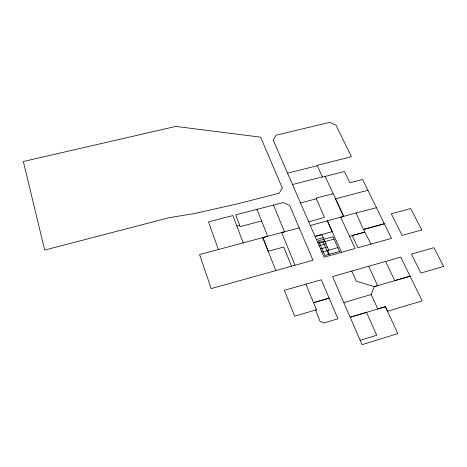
<?xml version="1.0" encoding="UTF-8"?>
<svg xmlns="http://www.w3.org/2000/svg" width="467" height="467" viewBox="0 0 467 467"><rect width="100%" height="100%" fill="white"/><g stroke="black" fill="none" stroke-linecap="round" stroke-linejoin="round"><path stroke-width="0.7" d="M385.625 261.432L400.744 257.13L422.174 300.859L387.522 311.285L385.403 306.708L377.797 308.991L371.195 294.531L374.289 286.621L410.073 276.195L394.796 280.632L385.625 261.432L332.527 276.575L362.065 344.652L397.849 333.607L385.403 306.708L350.168 317.262L366.519 312.359L376.758 335.23L360.191 340.326M316.48 309.761L294.619 316.188L284.385 290.299L321.325 279.774L337.904 318.798L323.8 323.006L319.983 321.173L315.564 310.059L316.468 309.79L305.92 284.17M343.8 302.593L371.207 294.496M313.567 302.698L329.147 298.144L313.555 302.727M308.728 221.872L310.304 225.52L356.076 212.952L363.431 229.49L384.335 223.769L362.608 179.474L349.865 182.778L344.424 171.5L322.463 177.116L317.151 165.347L351.458 156.737L335.843 124.934L329.708 122.348L276.032 135.214L273.172 140.042L308.728 221.872L324.413 217.359L316.112 198.014L333.193 193.793M299.248 227.855L199.549 254.556L211.195 288.594L313.013 260.242L289.703 205.498L283.2 202.555L235.672 214.843L240.149 226.635L261.608 221.008M321.862 252.063L337.869 247.627M370.991 244.107L364.815 232.122L352.235 235.555L357.868 247.749L391.533 238.374L384.347 223.74L363.443 229.46L364.803 232.152L349.532 236.32M319.504 243.126L334.045 239.092M320.49 248.905L327.332 247.014M332.235 231.69L315.044 236.448L310.304 225.52M317.758 242.636L324.577 240.762M319.119 245.765L325.954 243.879M316.404 239.518L323.211 237.656M325.166 176.421L343.677 216.449L340.752 217.237L355.159 248.502L324.075 257.159L315.062 236.419L321.851 234.562L328.721 250.16M275.816 270.597L262.822 237.604L267.714 236.302M367.914 190.297L335.51 198.819L343.677 216.449M236.903 226.145L239.688 225.415M300.503 202.947L316.451 198.779M356.076 212.952L376.466 207.716M292.5 184.535L322.37 176.9M287.579 173.193L317.309 165.703M368.65 266.272L377.622 285.652L374.289 286.621L356.286 281.187L351.75 271.094M327.385 220.856L341.5 252.308M327.373 220.885L332.224 231.714M327.63 250.475L329.299 254.276M323.187 242.104L328.61 254.462M273.487 205.066L284.52 231.83L281.665 232.572L295.039 265.238M291.525 266.225L283.72 247.031L268.204 251.264L262.822 237.604M256.961 209.339L267.696 236.331M243.219 242.893L232.905 215.561L208.51 221.872L218.398 249.541M282.243 187.892L279.266 193.186L237.615 203.828L193.478 213.734L169.282 217.657L44.692 250.073L23.35 161.512L175.785 126.405L260.656 137.175L282.243 187.892M443.65 266.418L420.907 273.049L411.433 254.095L433.931 247.679L443.65 266.418M339.562 251.409L324.898 255.502L318.453 240.715L332.983 236.728L339.562 251.409M421.736 229.968L402.11 235.432L391.305 213.816L410.674 208.551L421.736 229.968"/></g></svg>
